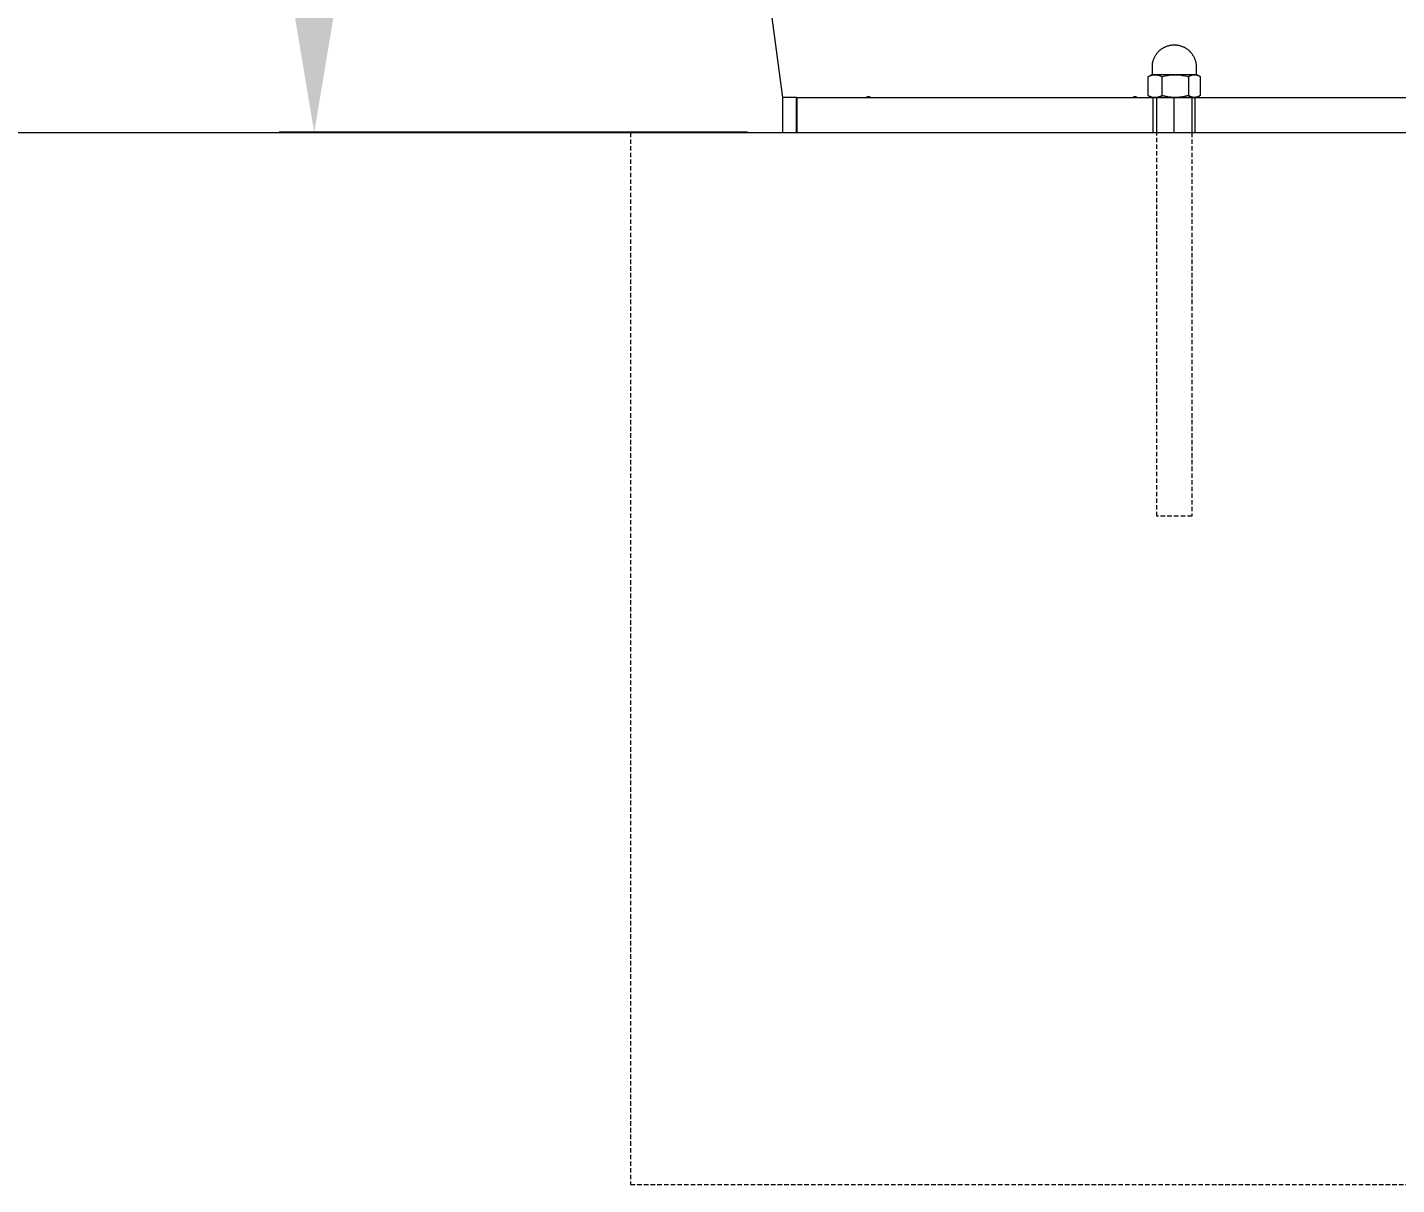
# Model space of a CAD drawing. Header units: millimetres. Extents: x -30 to 4992, y -440 to 3111.
# Drawn here: x 3390.5 to 3780.8, y 2350.9 to 2680.9 of the extents above; entities that cross this region are included whole.
import ezdxf

# ---------------------------------------------------------------- set-up
doc = ezdxf.new("R2010")
doc.units = ezdxf.units.MM
doc.linetypes.add('HIDDEN', pattern=[1.905, 1.27, -0.635])
for name, color, linetype, lineweight in [('ZANO_R', 7, 'Continuous', 0), ('ZANO_R_przerywana', 7, 'HIDDEN', 0), ('ZANO_W', 1, 'Continuous', 0)]:
    doc.layers.add(name, color=color, linetype=linetype, lineweight=lineweight)
doc.styles.add('Arial', font='arial.ttf')
doc.styles.get("Standard").update_dxf_attribs({"font": 'ARIALUNI.TTF'})
doc.dimstyles.new('pl i ang', dxfattribs={"dimtxt": 50, "dimasz": 50, "dimexe": 1.25, "dimexo": 0.625, "dimgap": 10, "dimtad": 1, "dimtoh": 1, "dimtxsty": 'Standard', "dimcen": 2.5, "dimclrd": 1, "dimclre": 1, "dimclrt": 1, "dimadec": 0, "dimazin": 0, "dimtfac": 1, "dimtmove": 0, "dimatfit": 3, "dimfxl": 1, "dimarcsym": 1})

# ---------------------------------------------------------------- blocks, each defined once
blk = doc.blocks.new('*D390')
at = {"layer": 'ZANO_W', "color": 1, "lineweight": -2}
for p, q in [((3505.67, 3110.62), (3462.23, 3110.62)), ((3472.23, 3070.62), (3472.23, 2690.87)), ((3595.75, 2650.87), (3462.23, 2650.87))]:
    blk.add_line(p, q, dxfattribs=at)
at = {"layer": 'ZANO_W', "color": 1}
for points in [[(3478.9, 3070.62), (3465.57, 3070.62), (3472.23, 3110.62)], [(3465.57, 2690.87), (3478.9, 2690.87), (3472.23, 2650.87)]]:
    blk.add_solid(points, dxfattribs=at)
at = {"layer": 'ZANO_W', "color": 1, "insert": (3441.81, 2880.74), "char_height": 40, "attachment_point": 5, "rotation": 90, "style": 'Arial'}
blk.add_mtext('460', dxfattribs=at)
blk = doc.blocks.new('*D398')
at = {"layer": 'ZANO_W', "color": 1, "lineweight": -2}
blk.add_line((4767.53, 2727.88), (4772.47, 2764.68), dxfattribs=at)
for start, end in [(104.3548, 126.3515), (0, 82.3581), (316.0066, 338.0033)]:
    blk.add_arc((4757.2, 2650.87), 104.83, start, end, dxfattribs=at)
at = {"layer": 'ZANO_W', "color": 1}
for points in [[(4731.6, 2745.77), (4730.81, 2759.08), (4771.14, 2754.77)], [(4860.94, 2610.33), (4847.85, 2612.88), (4862.03, 2650.87)]]:
    blk.add_solid(points, dxfattribs=at)
at = {"layer": 'ZANO_W', "color": 1, "insert": (4859.19, 2740.09), "char_height": 40, "attachment_point": 5, "rotation": 311.179, "style": 'Arial'}
blk.add_mtext('82%%d', dxfattribs=at)

msp = doc.modelspace()

# ---------------------------------------------------------------- linework, layer by layer
at = {"layer": 'ZANO_R'}
for p, q in [((3601.92, 2689.43), (3605.75, 2660.87)), ((3713.03, 2674.08), (3713.18, 2674.23)), ((3713.18, 2674.23), (3713.34, 2674.37)), ((3713.34, 2674.37), (3713.51, 2674.51)), ((3713.51, 2674.51), (3713.67, 2674.64)), ((3713.67, 2674.64), (3713.85, 2674.76)), ((3713.85, 2674.76), (3714.02, 2674.88)), ((3714.02, 2674.88), (3714.2, 2675)), ((3714.2, 2675), (3714.39, 2675.11)), ((3714.39, 2675.11), (3714.57, 2675.21)), ((3714.57, 2675.21), (3714.77, 2675.3)), ((3714.77, 2675.3), (3714.96, 2675.39)), ((3714.96, 2675.39), (3715.16, 2675.47)), ((3715.16, 2675.47), (3715.36, 2675.55)), ((3715.36, 2675.55), (3715.56, 2675.61)), ((3715.56, 2675.61), (3715.76, 2675.68)), ((3715.76, 2675.68), (3715.97, 2675.73)), ((3715.97, 2675.73), (3716.18, 2675.78)), ((3716.18, 2675.78), (3716.39, 2675.82)), ((3716.39, 2675.82), (3716.6, 2675.85)), ((3716.6, 2675.85), (3716.81, 2675.88)), ((3716.81, 2675.88), (3717.02, 2675.89)), ((3717.02, 2675.89), (3717.24, 2675.9)), ((3717.24, 2675.9), (3717.45, 2675.91)), ((3717.45, 2675.91), (3717.66, 2675.9)), ((3717.66, 2675.9), (3717.88, 2675.89)), ((3717.88, 2675.89), (3718.09, 2675.88)), ((3718.09, 2675.88), (3718.3, 2675.85)), ((3718.3, 2675.85), (3718.51, 2675.82)), ((3718.51, 2675.82), (3718.72, 2675.78)), ((3718.72, 2675.78), (3718.93, 2675.73)), ((3718.93, 2675.73), (3719.14, 2675.68)), ((3719.14, 2675.68), (3719.34, 2675.61)), ((3719.34, 2675.61), (3719.54, 2675.55)), ((3719.54, 2675.55), (3719.74, 2675.47)), ((3719.74, 2675.47), (3719.94, 2675.39)), ((3719.94, 2675.39), (3720.13, 2675.3)), ((3720.13, 2675.3), (3720.32, 2675.21)), ((3720.32, 2675.21), (3720.51, 2675.11)), ((3720.51, 2675.11), (3720.7, 2675)), ((3720.7, 2675), (3720.88, 2674.88)), ((3720.88, 2674.88), (3721.05, 2674.76)), ((3721.05, 2674.76), (3721.23, 2674.64)), ((3721.23, 2674.64), (3721.39, 2674.51)), ((3721.39, 2674.51), (3721.56, 2674.37)), ((3721.56, 2674.37), (3721.72, 2674.23)), ((3721.72, 2674.23), (3721.87, 2674.08)), ((3711.21, 2670.08), (3711.23, 2670.3)), ((3711.23, 2670.3), (3711.26, 2670.51)), ((3711.26, 2670.51), (3711.29, 2670.72)), ((3711.29, 2670.72), (3711.33, 2670.93)), ((3711.33, 2670.93), (3711.38, 2671.14)), ((3711.38, 2671.14), (3711.43, 2671.34)), ((3711.43, 2671.34), (3711.49, 2671.55)), ((3711.49, 2671.55), (3711.56, 2671.75)), ((3711.56, 2671.75), (3711.64, 2671.95)), ((3711.64, 2671.95), (3711.72, 2672.15)), ((3711.72, 2672.15), (3711.81, 2672.34)), ((3711.81, 2672.34), (3711.9, 2672.53)), ((3711.9, 2672.53), (3712, 2672.72)), ((3712, 2672.72), (3712.11, 2672.91)), ((3712.11, 2672.91), (3712.22, 2673.09)), ((3712.22, 2673.09), (3712.34, 2673.26)), ((3712.34, 2673.26), (3712.47, 2673.43)), ((3712.47, 2673.43), (3712.6, 2673.6)), ((3712.6, 2673.6), (3712.74, 2673.77)), ((3712.74, 2673.77), (3712.88, 2673.92)), ((3712.88, 2673.92), (3713.03, 2674.08)), ((3721.87, 2674.08), (3722.02, 2673.92)), ((3722.02, 2673.92), (3722.16, 2673.77)), ((3722.16, 2673.77), (3722.3, 2673.6)), ((3722.3, 2673.6), (3722.43, 2673.43)), ((3722.43, 2673.43), (3722.56, 2673.26)), ((3722.56, 2673.26), (3722.68, 2673.09)), ((3722.68, 2673.09), (3722.79, 2672.91)), ((3722.79, 2672.91), (3722.9, 2672.72)), ((3722.9, 2672.72), (3723, 2672.53)), ((3723, 2672.53), (3723.09, 2672.34)), ((3723.09, 2672.34), (3723.18, 2672.15)), ((3723.18, 2672.15), (3723.26, 2671.95)), ((3723.26, 2671.95), (3723.34, 2671.75)), ((3723.34, 2671.75), (3723.41, 2671.55)), ((3723.41, 2671.55), (3723.47, 2671.34)), ((3723.47, 2671.34), (3723.52, 2671.14)), ((3723.52, 2671.14), (3723.57, 2670.93)), ((3723.57, 2670.93), (3723.61, 2670.72)), ((3723.61, 2670.72), (3723.64, 2670.51)), ((3723.64, 2670.51), (3723.67, 2670.3)), ((3723.67, 2670.3), (3723.68, 2670.08)), ((3710.11, 2666.92), (3709.95, 2666.83)), ((3709.95, 2666.83), (3710.07, 2666.9)), ((3709.95, 2666.83), (3709.95, 2661.49)), ((3710.07, 2666.9), (3710.2, 2666.96)), ((3710.11, 2666.92), (3710.95, 2667.41)), ((3710.2, 2666.96), (3710.32, 2667.02)), ((3710.32, 2667.02), (3710.45, 2667.08)), ((3710.45, 2667.08), (3710.58, 2667.13)), ((3710.58, 2667.13), (3710.71, 2667.18)), ((3710.71, 2667.18), (3710.85, 2667.22)), ((3710.85, 2667.22), (3710.98, 2667.26)), ((3711.9, 2667.41), (3710.95, 2667.41)), ((3710.98, 2667.26), (3711.12, 2667.3)), ((3711.09, 2667.41), (3711.09, 2667.41)), ((3711.09, 2667.41), (3711.1, 2667.41)), ((3711.1, 2667.41), (3711.1, 2667.41)), ((3711.1, 2667.41), (3711.11, 2667.41)), ((3711.11, 2667.41), (3711.11, 2667.41)), ((3711.11, 2667.41), (3711.11, 2667.41)), ((3711.11, 2667.41), (3711.12, 2667.41)), ((3711.12, 2667.41), (3711.12, 2667.42)), ((3711.12, 2667.42), (3711.13, 2667.42)), ((3711.12, 2667.3), (3711.26, 2667.33)), ((3711.13, 2667.42), (3711.13, 2667.42)), ((3711.13, 2667.42), (3711.13, 2667.42)), ((3711.13, 2667.42), (3711.14, 2667.42)), ((3711.14, 2667.42), (3711.14, 2667.43)), ((3711.14, 2667.43), (3711.15, 2667.43)), ((3711.14, 2667.42), (3711.14, 2667.42)), ((3711.15, 2667.43), (3711.16, 2667.44)), ((3711.15, 2667.43), (3711.15, 2667.43)), ((3711.15, 2667.43), (3711.15, 2667.43)), ((3711.16, 2667.44), (3711.16, 2667.44)), ((3711.16, 2667.44), (3711.16, 2667.44)), ((3711.16, 2667.44), (3711.17, 2667.44)), ((3711.17, 2667.45), (3711.18, 2667.46)), ((3711.17, 2667.44), (3711.17, 2667.45)), ((3711.17, 2667.45), (3711.17, 2667.45)), ((3711.17, 2667.45), (3711.17, 2667.45)), ((3711.18, 2667.46), (3711.18, 2667.47)), ((3711.18, 2667.47), (3711.18, 2667.47)), ((3711.18, 2667.47), (3711.19, 2667.47)), ((3711.18, 2667.46), (3711.18, 2667.46)), ((3711.18, 2667.46), (3711.18, 2667.46)), ((3711.19, 2667.49), (3711.2, 2667.5)), ((3711.19, 2667.48), (3711.19, 2667.49)), ((3711.19, 2667.49), (3711.19, 2667.49)), ((3711.19, 2667.47), (3711.19, 2667.48)), ((3711.19, 2667.48), (3711.19, 2667.48)), ((3711.19, 2667.48), (3711.19, 2667.48)), ((3711.2, 2669.87), (3711.21, 2670.08)), ((3711.2, 2669.66), (3711.2, 2669.87)), ((3711.2, 2667.53), (3711.2, 2669.66)), ((3711.2, 2667.52), (3711.2, 2667.53)), ((3711.2, 2667.51), (3711.2, 2667.52)), ((3711.2, 2667.52), (3711.2, 2667.52)), ((3711.2, 2667.52), (3711.2, 2667.52)), ((3711.2, 2667.5), (3711.2, 2667.51)), ((3711.2, 2667.51), (3711.2, 2667.51)), ((3711.2, 2667.5), (3711.2, 2667.5)), ((3711.2, 2667.5), (3711.2, 2667.5)), ((3711.26, 2667.33), (3711.39, 2667.35)), ((3711.39, 2667.35), (3711.53, 2667.37)), ((3711.53, 2667.37), (3711.67, 2667.39)), ((3711.67, 2667.39), (3711.81, 2667.4)), ((3711.81, 2667.4), (3711.95, 2667.41)), ((3711.95, 2667.41), (3712.09, 2667.4)), ((3717.6, 2667.41), (3712.01, 2667.41)), ((3712.09, 2667.4), (3712.24, 2667.39)), ((3712.24, 2667.39), (3712.37, 2667.37)), ((3712.37, 2667.37), (3712.51, 2667.35)), ((3712.51, 2667.35), (3712.65, 2667.33)), ((3712.65, 2667.33), (3712.79, 2667.3)), ((3712.79, 2667.3), (3712.93, 2667.26)), ((3712.93, 2667.26), (3713.06, 2667.22)), ((3713.06, 2667.22), (3713.19, 2667.18)), ((3713.19, 2667.18), (3713.33, 2667.13)), ((3713.33, 2667.13), (3713.46, 2667.08)), ((3713.46, 2667.08), (3713.59, 2667.02)), ((3713.59, 2667.02), (3713.71, 2666.96)), ((3713.71, 2666.96), (3713.84, 2666.9)), ((3713.84, 2666.9), (3713.96, 2666.83)), ((3713.96, 2666.83), (3714.37, 2666.94)), ((3713.96, 2661.49), (3713.96, 2666.83)), ((3714.37, 2666.94), (3714.78, 2667.05)), ((3714.78, 2667.05), (3715.19, 2667.14)), ((3715.19, 2667.14), (3715.6, 2667.22)), ((3715.6, 2667.22), (3716.02, 2667.28)), ((3716.02, 2667.28), (3716.44, 2667.33)), ((3716.44, 2667.33), (3716.86, 2667.37)), ((3716.86, 2667.37), (3717.29, 2667.4)), ((3717.29, 2667.4), (3717.71, 2667.41)), ((3717.71, 2667.41), (3718.13, 2667.4)), ((3723.15, 2667.41), (3717.84, 2667.41)), ((3718.13, 2667.4), (3718.55, 2667.37)), ((3718.55, 2667.37), (3718.98, 2667.33)), ((3718.98, 2667.33), (3719.4, 2667.28)), ((3719.4, 2667.28), (3719.81, 2667.22)), ((3719.81, 2667.22), (3720.23, 2667.14)), ((3720.23, 2667.14), (3720.64, 2667.05)), ((3720.64, 2667.05), (3721.05, 2666.94)), ((3721.05, 2666.94), (3721.46, 2666.83)), ((3721.46, 2666.83), (3721.55, 2666.89)), ((3721.46, 2666.83), (3721.46, 2661.49)), ((3721.55, 2666.89), (3721.64, 2666.95)), ((3721.64, 2666.95), (3721.74, 2667)), ((3721.74, 2667), (3721.84, 2667.05)), ((3721.84, 2667.05), (3721.93, 2667.1)), ((3721.93, 2667.1), (3722.03, 2667.14)), ((3722.03, 2667.14), (3722.14, 2667.19)), ((3722.14, 2667.19), (3722.24, 2667.22)), ((3722.24, 2667.22), (3722.34, 2667.26)), ((3722.34, 2667.26), (3722.45, 2667.29)), ((3722.45, 2667.29), (3722.55, 2667.32)), ((3722.55, 2667.32), (3722.66, 2667.34)), ((3722.66, 2667.34), (3722.77, 2667.36)), ((3722.77, 2667.36), (3722.88, 2667.38)), ((3722.88, 2667.38), (3722.99, 2667.39)), ((3722.99, 2667.39), (3723.09, 2667.4)), ((3723.09, 2667.4), (3723.2, 2667.41)), ((3723.2, 2667.41), (3723.31, 2667.4)), ((3723.77, 2667.41), (3723.25, 2667.41)), ((3723.31, 2667.4), (3723.42, 2667.39)), ((3723.42, 2667.39), (3723.53, 2667.38)), ((3723.53, 2667.38), (3723.64, 2667.36)), ((3723.64, 2667.36), (3723.75, 2667.34)), ((3723.68, 2670.08), (3723.7, 2669.87)), ((3723.7, 2669.87), (3723.7, 2669.66)), ((3723.7, 2669.66), (3723.7, 2667.53)), ((3723.7, 2667.53), (3723.7, 2667.52)), ((3723.7, 2667.52), (3723.7, 2667.52)), ((3723.7, 2667.52), (3723.7, 2667.52)), ((3723.7, 2667.52), (3723.7, 2667.51)), ((3723.7, 2667.51), (3723.7, 2667.51)), ((3723.7, 2667.51), (3723.7, 2667.5)), ((3723.7, 2667.5), (3723.7, 2667.5)), ((3723.7, 2667.5), (3723.7, 2667.5)), ((3723.7, 2667.5), (3723.7, 2667.49)), ((3723.7, 2667.49), (3723.71, 2667.49)), ((3723.71, 2667.49), (3723.71, 2667.48)), ((3723.71, 2667.48), (3723.71, 2667.48)), ((3723.71, 2667.48), (3723.71, 2667.48)), ((3723.71, 2667.48), (3723.71, 2667.47)), ((3723.71, 2667.47), (3723.71, 2667.47)), ((3723.71, 2667.47), (3723.72, 2667.47)), ((3723.72, 2667.47), (3723.72, 2667.46)), ((3723.72, 2667.46), (3723.72, 2667.46)), ((3723.72, 2667.46), (3723.72, 2667.46)), ((3723.72, 2667.46), (3723.73, 2667.45)), ((3723.73, 2667.45), (3723.73, 2667.45)), ((3723.73, 2667.45), (3723.73, 2667.45)), ((3723.73, 2667.45), (3723.73, 2667.44)), ((3723.73, 2667.44), (3723.74, 2667.44)), ((3723.74, 2667.44), (3723.74, 2667.44)), ((3723.74, 2667.44), (3723.74, 2667.44)), ((3723.74, 2667.44), (3723.75, 2667.43)), ((3723.75, 2667.43), (3723.75, 2667.43)), ((3723.75, 2667.43), (3723.75, 2667.43)), ((3723.75, 2667.43), (3723.76, 2667.43)), ((3723.75, 2667.34), (3723.85, 2667.32)), ((3723.76, 2667.43), (3723.76, 2667.42)), ((3723.76, 2667.42), (3723.76, 2667.42)), ((3723.76, 2667.42), (3723.77, 2667.42)), ((3723.77, 2667.42), (3723.77, 2667.42)), ((3723.77, 2667.42), (3723.78, 2667.42)), ((3723.91, 2667.41), (3723.77, 2667.41)), ((3723.78, 2667.42), (3723.78, 2667.42)), ((3723.78, 2667.42), (3723.78, 2667.41)), ((3723.78, 2667.41), (3723.79, 2667.41)), ((3723.79, 2667.41), (3723.79, 2667.41)), ((3723.79, 2667.41), (3723.79, 2667.41)), ((3723.79, 2667.41), (3723.8, 2667.41)), ((3723.8, 2667.41), (3723.8, 2667.41)), ((3723.8, 2667.41), (3723.81, 2667.41)), ((3723.81, 2667.41), (3723.81, 2667.41)), ((3723.85, 2667.32), (3723.96, 2667.29)), ((3723.94, 2667.41), (3723.91, 2667.41)), ((3723.95, 2667.41), (3723.94, 2667.41)), ((3723.95, 2667.41), (3723.95, 2667.41)), ((3723.95, 2667.41), (3723.95, 2667.41)), ((3723.95, 2667.41), (3723.95, 2667.41)), ((3723.95, 2667.41), (3723.95, 2667.41)), ((3723.95, 2667.41), (3723.95, 2667.41)), ((3723.95, 2667.41), (3724.74, 2666.95)), ((3723.96, 2667.29), (3724.07, 2667.26)), ((3724.07, 2667.26), (3724.17, 2667.22)), ((3724.17, 2667.22), (3724.27, 2667.19)), ((3724.27, 2667.19), (3724.37, 2667.14)), ((3724.37, 2667.14), (3724.47, 2667.1)), ((3724.47, 2667.1), (3724.57, 2667.05)), ((3724.57, 2667.05), (3724.67, 2667)), ((3724.67, 2667), (3724.76, 2666.95)), ((3724.76, 2666.95), (3724.86, 2666.89)), ((3724.86, 2666.89), (3724.95, 2666.83)), ((3724.95, 2661.49), (3724.95, 2666.83)), ((3609.75, 2660.87), (3605.75, 2660.87)), ((3605.75, 2660.87), (3605.75, 2650.87)), ((3609.75, 2650.87), (3609.75, 2660.87)), ((3609.75, 2660.87), (3609.91, 2660.87)), ((3609.91, 2660.87), (3938.61, 2660.87)), ((3609.91, 2650.87), (3609.91, 2660.87)), ((3629.54, 2660.87), (3629.56, 2660.89)), ((3629.56, 2660.89), (3629.59, 2660.92)), ((3629.59, 2660.92), (3629.61, 2660.94)), ((3629.61, 2660.94), (3629.64, 2660.96)), ((3629.64, 2660.96), (3629.67, 2660.98)), ((3629.67, 2660.98), (3629.69, 2661)), ((3629.69, 2661), (3629.72, 2661.02)), ((3629.72, 2661.02), (3629.75, 2661.03)), ((3629.75, 2661.03), (3629.78, 2661.05)), ((3629.78, 2661.05), (3629.81, 2661.06)), ((3629.81, 2661.06), (3629.84, 2661.08)), ((3629.84, 2661.08), (3629.88, 2661.09)), ((3629.88, 2661.09), (3629.91, 2661.1)), ((3629.91, 2661.1), (3629.94, 2661.11)), ((3629.94, 2661.11), (3629.97, 2661.12)), ((3629.97, 2661.12), (3630.01, 2661.13)), ((3630.01, 2661.13), (3630.04, 2661.14)), ((3630.04, 2661.14), (3630.07, 2661.15)), ((3630.07, 2661.15), (3630.11, 2661.15)), ((3630.11, 2661.15), (3630.14, 2661.16)), ((3630.14, 2661.16), (3630.17, 2661.16)), ((3630.17, 2661.16), (3630.21, 2661.16)), ((3630.21, 2661.16), (3630.24, 2661.16)), ((3630.24, 2661.16), (3630.28, 2661.16)), ((3630.28, 2661.16), (3630.31, 2661.16)), ((3630.31, 2661.16), (3630.34, 2661.16)), ((3630.34, 2661.16), (3630.38, 2661.15)), ((3630.38, 2661.15), (3630.41, 2661.15)), ((3630.41, 2661.15), (3630.45, 2661.14)), ((3630.45, 2661.14), (3630.48, 2661.13)), ((3630.48, 2661.13), (3630.51, 2661.12)), ((3630.51, 2661.12), (3630.54, 2661.11)), ((3630.54, 2661.11), (3630.58, 2661.1)), ((3630.58, 2661.1), (3630.61, 2661.09)), ((3630.61, 2661.09), (3630.64, 2661.08)), ((3630.64, 2661.08), (3630.67, 2661.06)), ((3630.67, 2661.06), (3630.7, 2661.05)), ((3630.7, 2661.05), (3630.73, 2661.03)), ((3630.73, 2661.03), (3630.76, 2661.02)), ((3630.76, 2661.02), (3630.79, 2661)), ((3630.79, 2661), (3630.82, 2660.98)), ((3630.82, 2660.98), (3630.85, 2660.96)), ((3630.85, 2660.96), (3630.87, 2660.94)), ((3630.87, 2660.94), (3630.9, 2660.92)), ((3630.9, 2660.92), (3630.92, 2660.89)), ((3630.92, 2660.89), (3630.95, 2660.87)), ((3705.55, 2660.87), (3705.57, 2660.89)), ((3705.57, 2660.89), (3705.6, 2660.92)), ((3705.6, 2660.92), (3705.63, 2660.94)), ((3705.63, 2660.94), (3705.65, 2660.96)), ((3705.65, 2660.96), (3705.68, 2660.98)), ((3705.68, 2660.98), (3705.71, 2661)), ((3705.71, 2661), (3705.74, 2661.02)), ((3705.74, 2661.02), (3705.77, 2661.03)), ((3705.77, 2661.03), (3705.8, 2661.05)), ((3705.8, 2661.05), (3705.83, 2661.06)), ((3705.83, 2661.06), (3705.86, 2661.08)), ((3705.86, 2661.08), (3705.89, 2661.09)), ((3705.89, 2661.09), (3705.92, 2661.1)), ((3705.92, 2661.1), (3705.95, 2661.11)), ((3705.95, 2661.11), (3705.99, 2661.12)), ((3705.99, 2661.12), (3706.02, 2661.13)), ((3706.02, 2661.13), (3706.05, 2661.14)), ((3706.05, 2661.14), (3706.09, 2661.15)), ((3706.09, 2661.15), (3706.12, 2661.15)), ((3706.12, 2661.15), (3706.15, 2661.16)), ((3706.15, 2661.16), (3706.19, 2661.16)), ((3706.19, 2661.16), (3706.22, 2661.16)), ((3706.22, 2661.16), (3706.26, 2661.16)), ((3706.26, 2661.16), (3706.29, 2661.16)), ((3706.29, 2661.16), (3706.32, 2661.16)), ((3706.32, 2661.16), (3706.36, 2661.16)), ((3706.36, 2661.16), (3706.39, 2661.15)), ((3706.39, 2661.15), (3706.43, 2661.15)), ((3706.43, 2661.15), (3706.46, 2661.14)), ((3706.46, 2661.14), (3706.49, 2661.13)), ((3706.49, 2661.13), (3706.53, 2661.12)), ((3706.53, 2661.12), (3706.56, 2661.11)), ((3706.56, 2661.11), (3706.59, 2661.1)), ((3706.59, 2661.1), (3706.62, 2661.09)), ((3706.62, 2661.09), (3706.65, 2661.08)), ((3706.65, 2661.08), (3706.69, 2661.06)), ((3706.69, 2661.06), (3706.72, 2661.05)), ((3706.72, 2661.05), (3706.75, 2661.03)), ((3706.75, 2661.03), (3706.78, 2661.02)), ((3706.78, 2661.02), (3706.8, 2661)), ((3706.8, 2661), (3706.83, 2660.98)), ((3706.83, 2660.98), (3706.86, 2660.96)), ((3706.86, 2660.96), (3706.89, 2660.94)), ((3706.89, 2660.94), (3706.91, 2660.92)), ((3706.91, 2660.92), (3706.94, 2660.89)), ((3706.94, 2660.89), (3706.96, 2660.87)), ((3709.95, 2661.49), (3710.07, 2661.42)), ((3709.95, 2661.49), (3710.11, 2661.39)), ((3710.07, 2661.42), (3710.2, 2661.35)), ((3710.95, 2660.91), (3710.11, 2661.39)), ((3710.2, 2661.35), (3710.32, 2661.29)), ((3710.32, 2661.29), (3710.45, 2661.24)), ((3710.45, 2661.24), (3710.58, 2661.18)), ((3710.95, 2660.91), (3710.45, 2660.91)), ((3710.58, 2661.18), (3710.71, 2661.14)), ((3710.71, 2661.14), (3710.85, 2661.09)), ((3710.85, 2661.09), (3710.98, 2661.05)), ((3711.9, 2660.91), (3710.95, 2660.91)), ((3710.98, 2661.05), (3711.12, 2661.02)), ((3711.12, 2661.02), (3711.26, 2660.99)), ((3711.26, 2660.99), (3711.4, 2660.96)), ((3711.4, 2660.96), (3711.53, 2660.94)), ((3711.45, 2650.87), (3711.45, 2660.87)), ((3711.53, 2660.94), (3711.67, 2660.93)), ((3711.67, 2660.93), (3711.81, 2660.91)), ((3711.81, 2660.91), (3711.95, 2660.91)), ((3711.95, 2660.91), (3712.09, 2660.91)), ((3717.59, 2660.91), (3712.01, 2660.91)), ((3712.09, 2660.91), (3712.24, 2660.93)), ((3712.24, 2660.93), (3712.37, 2660.94)), ((3712.37, 2660.94), (3712.51, 2660.96)), ((3712.45, 2650.87), (3712.45, 2660.84)), ((3712.51, 2660.96), (3712.65, 2660.99)), ((3712.65, 2660.99), (3712.79, 2661.02)), ((3712.79, 2661.02), (3712.93, 2661.05)), ((3712.93, 2661.05), (3713.06, 2661.09)), ((3713.06, 2661.09), (3713.19, 2661.14)), ((3713.19, 2661.14), (3713.33, 2661.18)), ((3713.33, 2661.18), (3713.46, 2661.24)), ((3713.46, 2661.24), (3713.59, 2661.29)), ((3713.59, 2661.29), (3713.71, 2661.35)), ((3713.71, 2661.35), (3713.84, 2661.42)), ((3713.84, 2661.42), (3713.96, 2661.49)), ((3714.37, 2661.37), (3713.96, 2661.49)), ((3714.78, 2661.27), (3714.37, 2661.37)), ((3715.19, 2661.18), (3714.78, 2661.27)), ((3715.6, 2661.1), (3715.19, 2661.18)), ((3716.02, 2661.03), (3715.6, 2661.1)), ((3716.44, 2660.98), (3716.02, 2661.03)), ((3716.86, 2660.94), (3716.44, 2660.98)), ((3717.29, 2660.92), (3716.86, 2660.94)), ((3717.71, 2660.91), (3717.29, 2660.92)), ((3717.45, 2650.87), (3717.45, 2660.87)), ((3718.13, 2660.92), (3717.71, 2660.91)), ((3723.15, 2660.91), (3717.82, 2660.91)), ((3718.55, 2660.94), (3718.13, 2660.92)), ((3718.98, 2660.98), (3718.55, 2660.94)), ((3719.4, 2661.03), (3718.98, 2660.98)), ((3719.81, 2661.1), (3719.4, 2661.03)), ((3720.23, 2661.18), (3719.81, 2661.1)), ((3720.64, 2661.27), (3720.23, 2661.18)), ((3721.05, 2661.37), (3720.64, 2661.27)), ((3721.46, 2661.49), (3721.05, 2661.37)), ((3721.55, 2661.43), (3721.46, 2661.49)), ((3721.64, 2661.37), (3721.55, 2661.43)), ((3721.74, 2661.32), (3721.64, 2661.37)), ((3721.84, 2661.26), (3721.74, 2661.32)), ((3721.93, 2661.22), (3721.84, 2661.26)), ((3722.03, 2661.17), (3721.93, 2661.22)), ((3722.14, 2661.13), (3722.03, 2661.17)), ((3722.24, 2661.09), (3722.14, 2661.13)), ((3722.34, 2661.06), (3722.24, 2661.09)), ((3722.45, 2661.03), (3722.34, 2661.06)), ((3722.55, 2661), (3722.45, 2661.03)), ((3722.45, 2660.84), (3722.45, 2650.87)), ((3722.66, 2660.97), (3722.55, 2661)), ((3722.77, 2660.95), (3722.66, 2660.97)), ((3722.88, 2660.94), (3722.77, 2660.95)), ((3722.99, 2660.92), (3722.88, 2660.94)), ((3723.09, 2660.91), (3722.99, 2660.92)), ((3723.2, 2660.91), (3723.09, 2660.91)), ((3723.31, 2660.91), (3723.2, 2660.91)), ((3723.95, 2660.91), (3723.25, 2660.91)), ((3723.42, 2660.92), (3723.31, 2660.91)), ((3723.53, 2660.94), (3723.42, 2660.92)), ((3723.45, 2650.87), (3723.45, 2660.87)), ((3723.64, 2660.95), (3723.53, 2660.94)), ((3723.75, 2660.97), (3723.64, 2660.95)), ((3723.85, 2661), (3723.75, 2660.97)), ((3723.96, 2661.03), (3723.85, 2661)), ((3724.73, 2661.36), (3723.95, 2660.91)), ((3724.45, 2660.91), (3723.95, 2660.91)), ((3724.07, 2661.06), (3723.96, 2661.03)), ((3724.17, 2661.09), (3724.07, 2661.06)), ((3724.27, 2661.13), (3724.17, 2661.09)), ((3724.37, 2661.17), (3724.27, 2661.13)), ((3724.47, 2661.22), (3724.37, 2661.17)), ((3724.57, 2661.26), (3724.47, 2661.22)), ((3724.67, 2661.32), (3724.57, 2661.26)), ((3724.76, 2661.37), (3724.67, 2661.32)), ((3724.86, 2661.43), (3724.76, 2661.37)), ((3724.95, 2661.49), (3724.86, 2661.43)), ((3605.75, 2650.87), (3609.75, 2650.87)), ((3609.75, 2650.87), (3609.91, 2650.87)), ((3609.91, 2650.87), (3938.61, 2650.87)), ((3712.45, 2650.24), (3712.45, 2650.87)), ((3722.45, 2650.87), (3722.45, 2650.24))]:
    msp.add_line(p, q, dxfattribs=at)
msp.add_lwpolyline([(-20.28, 2650.87), (4954.2, 2650.87)], dxfattribs=at)
at = {"layer": 'ZANO_R_przerywana'}
for p, q in [((3562.44, 2650.87), (3562.44, 2350.87)), ((3712.45, 2541.46), (3712.45, 2650.87)), ((3722.45, 2650.87), (3722.45, 2541.46)), ((3722.45, 2541.46), (3712.45, 2541.46)), ((3722.45, 2541.46), (3722.45, 2541.46)), ((3722.45, 2541.46), (3722.45, 2541.46)), ((3562.44, 2350.87), (4762.44, 2350.87))]:
    msp.add_line(p, q, dxfattribs=at)

# ---------------------------------------------------------------- dimensions: what is measured, and where the dimension line sits
at = {"layer": 'ZANO_W'}
dim = msp.add_linear_dim(base=(3472.23, 2650.87), p1=(3515.67, 3110.62), p2=(3605.75, 2650.87), angle=90, dimstyle='pl i ang', override={"dimtxt": 40, "dimasz": 40, "dimexe": 10, "dimexo": 10, "dimtoh": 0, "dimdec": 0, "dimtxsty": 'Arial', "dimtdec": 0, "dimtmove": 1}, dxfattribs=at)
dim.commit()
dim.dimension.update_dxf_attribs({"geometry": '*D390', "text_midpoint": (3441.81, 2880.74)})
dim = msp.add_angular_dim_2l(base=(4850.22, 2699.2), line1=((4766.2, 2717.97), (4762.48, 2690.22)), line2=((823.45, 2650.87), (4991.7, 2650.87)), dimstyle='pl i ang', override={"dimtxt": 40, "dimasz": 40, "dimexe": 10, "dimexo": 10, "dimtoh": 0, "dimdec": 0, "dimtxsty": 'Arial', "dimtdec": 0, "dimtmove": 1}, dxfattribs=at)
dim.commit()
dim.dimension.update_dxf_attribs({"geometry": '*D398', "text_midpoint": (4859.19, 2740.09)})

doc.saveas('drawing.dxf')
